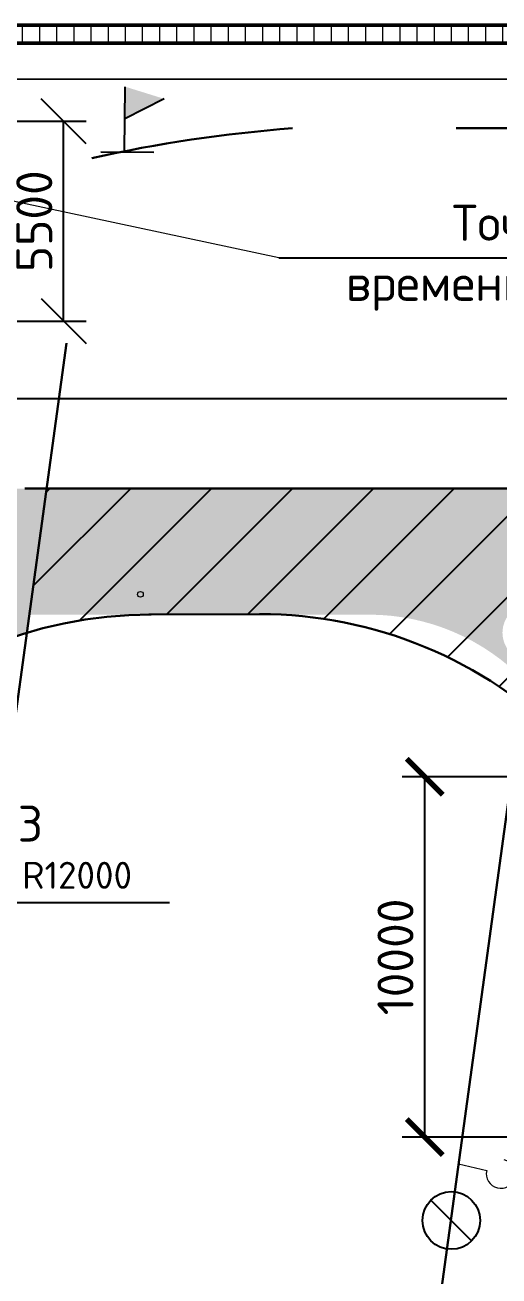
# Model space of a CAD drawing. Header units: millimetres. Extents: x -782 to 10910, y 3841 to 13237.
# Drawn here: x -609.9 to -583.6, y 4637.1 to 4706.5 of the extents above; entities that cross this region are included whole.
import ezdxf

# ---------------------------------------------------------------- set-up
doc = ezdxf.new("R2010")
doc.units = ezdxf.units.MM
doc.linetypes.add('DASHEDX2', pattern=[38.099999999999994, 25.4, -12.7])
doc.linetypes.add('штриховая2', pattern=[9.524999999999999, 6.349999999999999, -3.174999999999999])
doc.layers.add('1', color=7, linetype='Continuous')
doc.layers.add('Тонкая 0.3', color=140, linetype='Continuous', lineweight=25)
doc.styles.add('2.5', font='isocpeur.ttf', dxfattribs={"height": 2})
doc.styles.add('Isocpeur', font='isocpeur.ttf')
doc.styles.get("Standard").update_dxf_attribs({"font": 'isocpeur.ttf'})
doc.dimstyles.new('Копия ISO-25 M1-200', dxfattribs={"dimtxt": 2, "dimasz": 2.5, "dimexe": 1.25, "dimexo": 0.625, "dimtad": 1, "dimlfac": 400, "dimtxsty": 'Standard', "dimblk": 'OBLIQUE', "dimcen": 2.5, "dimadec": 0, "dimazin": 0, "dimtfac": 1, "dimtmove": 0, "dimatfit": 3, "dimldrblk": 'NONE', "dimfxl": 1, "dimarcsym": 0})
doc.dimstyles.new('М500 стройгенп', dxfattribs={"dimtxt": 2, "dimasz": 2, "dimexe": 1.25, "dimexo": 0.625, "dimtad": 1, "dimlfac": 500, "dimtxsty": '2.5', "dimblk": 'ARCHTICK', "dimcen": 2.5, "dimadec": 0, "dimazin": 0, "dimtfac": 1, "dimtmove": 0, "dimatfit": 3, "dimfxl": 1, "dimarcsym": 0})
pattern_1 = [(49.99999999999999, (0, 0), (4.5546167249001, -0.3984771384725772), [0.4762500000000001, -5.23875]), (355, (0, 0), (-0.8810855356242335, 4.776421130975879), [0.381, -4.19101460425]), (100.4514447, (0.379550175, -0.0332063375), (3.673531177258832, 4.377943797804877), [0.40475022, -4.452256114999999]), (46.18420000000002, (0, 1.27), (6.776976022303248, -1.051058198318179), [0.7143749999999999, -7.858124999999999]), (96.63555760999996, (0.5647475000000001, 1.1824125), (5.935103351287576, 6.185653114943038), [0.6071255785, -6.678390204]), (351.1841511700001, (0, 1.27), (5.935103351624426, 6.185653114638317), [0.5714991767500001, -6.286493298]), (21, (0.635, 0.9525000000000001), (3.790359781728312, -2.55662995467719), [0.4762500000000001, -5.23875]), (326.0000000000001, (0.635, 0.9525000000000001), (1.545050708691177, 4.604699153057981), [0.381, -4.191]), (71.45144499999999, (0.950863315, 0.7394475025), (5.335410481967904, 2.048069222147631), [0.40475022, -4.45224844]), (37.50000000000001, (0, 0), (0.07721508126479543, 2.113875971828828), [0, -4.1402, 0, -4.2545, 0, -4.206875]), (7.499999999999999, (0, 0), (1.670491562757644, 2.504514370452988), [0, -2.4257, 0, -4.04495, 0, -1.603375]), (327.5, (-1.41605, 0), (3.389764879171785, -0.1432185998168361), [0, -1.5875, 0, -4.953, 0, -6.57225]), (317.5, (-2.05105, 0), (3.703229534650451, 0.6356622758333258), [0, -2.06375, 0, -3.2893, 0, -4.66725])]

# ---------------------------------------------------------------- blocks, each defined once
blk = doc.blocks.new('_OBLIQUE')
at = {"color": 0, "linetype": 'ByBlock'}
blk.add_line((-0.5, -0.5), (0.5, 0.5), dxfattribs=at)
blk = doc.blocks.new('*D72')
at = {"color": 0, "lineweight": -2, "transparency": 16777216}
for p, q in [((-611.6947891433588, 4701.190327352495), (-606.551368225013, 4701.190327352495)), ((-607.801368225013, 4690.102345736114), (-607.801368225013, 4701.190327352495)), ((-611.6947891433588, 4690.102345736114), (-606.551368225013, 4690.102345736114))]:
    blk.add_line(p, q, dxfattribs=at)
at = {"layer": 'Defpoints', "color": 0, "lineweight": 20, "transparency": 16777216}
for p in [(-612.3197891433588, 4701.190327352495), (-607.801368225013, 4701.190327352495), (-612.3197891433588, 4690.102345736114)]:
    blk.add_point(p, dxfattribs=at)
at = {"color": 0, "lineweight": -2, "transparency": 16777216, "xscale": 2.5, "yscale": 2.5, "zscale": 2.5}
for p, rotation in [((-607.801368225013, 4701.190327352495), 90), ((-607.801368225013, 4690.102345736114), 270)]:
    blk.add_blockref('_OBLIQUE', p, dxfattribs=dict(at, rotation=rotation))
at = {"color": 0, "lineweight": 15, "transparency": 16777216, "insert": (-609.4263682250137, 4695.646336544305), "char_height": 2, "attachment_point": 5, "rotation": 90}
blk.add_mtext('5500', dxfattribs=at)
blk = doc.blocks.new('_None')
blk = doc.blocks.new('_ArchTick')
at = {"color": 0, "linetype": 'ByBlock', "const_width": 0.15}
blk.add_lwpolyline([(-0.5, -0.5), (0.5, 0.5)], dxfattribs=at)
blk = doc.blocks.new('*D137')
at = {"color": 0, "lineweight": -2, "transparency": 16777216}
for p, q in [((-580.5711032466988, 4664.807408190056), (-589.0000491121555, 4664.807408190056)), ((-587.7500491121555, 4644.807408190056), (-587.7500491121555, 4664.807408190056)), ((-580.5711032466988, 4644.807408190056), (-589.0000491121555, 4644.807408190056))]:
    blk.add_line(p, q, dxfattribs=at)
at = {"layer": 'Defpoints', "color": 0, "lineweight": 20, "transparency": 16777216}
for p in [(-587.7500491121555, 4664.807408190056), (-579.9461032466988, 4664.807408190056), (-579.9461032466988, 4644.807408190056)]:
    blk.add_point(p, dxfattribs=at)
at = {"color": 0, "lineweight": -2, "transparency": 16777216, "xscale": 2, "yscale": 2, "zscale": 2}
for p, rotation in [((-587.7500491121555, 4664.807408190056), 90), ((-587.7500491121555, 4644.807408190056), 270)]:
    blk.add_blockref('_ArchTick', p, dxfattribs=dict(at, rotation=rotation))
at = {"color": 0, "lineweight": 20, "transparency": 16777216, "insert": (-589.3750491121561, 4654.807408190056), "char_height": 2, "attachment_point": 5, "rotation": 90, "style": '2.5'}
blk.add_mtext('10000', dxfattribs=at)

msp = doc.modelspace()

# ---------------------------------------------------------------- hatches: boundary and pattern name
at = {"lineweight": 20}
h = msp.add_hatch(dxfattribs=at)
h.set_pattern_fill('ANSI31', color=256, scale=0.3, angle=45)
h.set_pattern_definition([(90, (-2824.641009548097, 1373.797206968949), (-0.9524999999999999, 1.665334536937735e-16), [])])
h.paths.add_polyline_path([(-313.3534659884535, 4706.536249929312), (-314.3534659884535, 4706.536249929312), (-644.9461032466984, 4706.536249929312), (-643.9461032466988, 4705.536249929311), (-314.3534659884535, 4705.536249929312)])
h.paths.add_polyline_path([(-314.3534659884535, 4433.593296754378), (-643.9461032466988, 4433.593296754378), (-644.9461032466988, 4432.593296754376), (-313.3534659884544, 4432.593296754378)])
at = {"lineweight": 25}
h = msp.add_hatch(dxfattribs=at)
h.set_pattern_fill('AR-CONC', color=256, scale=0.025)
h.set_pattern_definition(pattern_1)
edge = h.paths.add_edge_path()
edge.add_line((-353.003650781239, 4686.807408190055), (-369.0036507812391, 4686.807408190055))
edge.add_arc((-379.3959556266526, 4692.807408190057), 12.00000000000111, 322.9434425944063, 329.999999999993, ccw=False)
edge.add_line((-369.8194628868212, 4685.576171310796), (-368.2251833268003, 4673.807408190056))
edge.add_line((-368.2251833268003, 4673.807408190056), (-363.3777918013511, 4673.807408190056))
edge.add_line((-363.3777918013511, 4673.807408190056), (-316.3534659884535, 4673.807408190056))
edge.add_line((-316.3534659884535, 4673.807408190056), (-316.3534659884535, 4680.807408190056))
edge.add_line((-316.3534659884535, 4680.807408190056), (-319.3577284543594, 4680.807408190056))
edge.add_line((-319.3577284543594, 4680.807408190056), (-342.6113459358257, 4680.807408190055))
edge.add_arc((-342.6113459358257, 4692.807408190055), 12, 210, 270, ccw=False)
edge = h.paths.add_edge_path()
edge.add_arc((-379.3959556266512, 4692.807408190057), 11.99999999999997, 269.9999999999992, 322.94344259440226, ccw=False)
edge.add_line((-379.3959556266514, 4680.807408190057), (-608.7435855309658, 4680.807408190056))
edge.add_line((-608.7435855309658, 4680.807408190056), (-609.7005459311345, 4673.807408190056))
edge.add_line((-609.7005459311345, 4673.807408190056), (-590.8550631082705, 4673.807408190056))
edge.add_arc((-590.85506310827, 4661.807022099958), 12.00038609009789, 43.872055311378006, 90.00000000000279, ccw=False)
edge.add_line((-582.2041141804308, 4670.12389344436), (-582.053972230369, 4671.222155870106))
edge.add_arc((-581.8372545597314, 4672.807408190056), 1.599997333333322, 180, 262.21542913039906, ccw=False)
edge.add_arc((-581.8372545597313, 4672.807408190056), 1.599997333333363, 0, 180, ccw=False)
edge.add_line((-580.2372572263979, 4672.807408190056), (-397.6549492670002, 4672.807408190056))
edge.add_arc((-396.0549519336669, 4672.807408190056), 1.599997333333363, 0, 180, ccw=False)
edge.add_arc((-396.054951933667, 4672.807408190056), 1.599997333333533, -83.51900906518881, 0, ccw=False)
edge.add_line((-395.874354523561, 4671.217635866062), (-395.5563859935843, 4668.870433779938))
edge.add_arc((-385.7894749852796, 4663.401496185955), 11.19382995453419, 68.24656364308089, 150.7535520892146, ccw=False)
edge.add_line((-381.640894484899, 4673.798183585453), (-368.2251833268003, 4673.807408190056))
edge.add_line((-368.2251833268003, 4673.807408190056), (-369.8194628868212, 4685.576171310796))
edge = h.paths.add_edge_path(flags=16)
edge.add_arc((-603.5366595704063, 4674.934966363062), 0.1599997333332794, 0, 360)
h.paths.add_polyline_path([(-468.0713087692749, 4672.209808102666), (-468.0713087692749, 4678.809808102666), (-472.8713087692749, 4678.809808102666), (-472.8713087692749, 4672.209808102666)], flags=17)
h = msp.add_hatch(dxfattribs=at)
h.set_pattern_fill('ANSI31', color=256)
h.set_pattern_definition([(45, (0, 0), (-2.245064030267288, 2.245064030267288), [])])
h.paths.add_polyline_path([(-368.1916605622629, 4463.807408190056), (-373.7283456431924, 4463.807408190056), (-373.7283456431924, 4456.807408190056), (-369.1486209624317, 4456.807408190056)])
h.paths.add_polyline_path([(-395.838756261034, 4466.392731784093), (-395.5253050714422, 4468.691212416879, -0.03353100449884384), (-397.9461032466988, 4470.807408190054), (-579.9461032466959, 4470.807408190056, -0.03354647398957142), (-582.3680811724714, 4468.69031315512), (-582.0539722303693, 4466.392660510007, -0.4545915318646008), (-580.2372572263979, 4464.807408190056), (-397.6549492670002, 4464.807408190056, -0.4544922049375328)])
h.paths.add_polyline_path([(-369.7486673675742, 4685.053568050414), (-370.8281433262089, 4685.160867044788, -0.09732023512879193), (-378.9988944096926, 4680.813979056153), (-608.7435808536252, 4680.807442403994), (-609.8387670837255, 4672.796344338337, -0.0717378835690952), (-603.0621590627513, 4673.80712758524), (-596.9166659951694, 4673.836845441572, -0.1642697527778018), (-582.3680811724723, 4668.924503224986), (-582.053972230369, 4671.222155870106, -0.374956443914206), (-583.4372518930646, 4672.807408190056, -1), (-580.2372572263979, 4672.807408190056), (-397.6549492670002, 4672.807408190056, -1), (-394.4549546003336, 4672.807408190056, -0.3814580014088506), (-395.874354523561, 4671.217635866062), (-395.5563859935843, 4668.870433779938, -0.1647039980502067), (-380.9755404982268, 4673.807408190056), (-368.2251833268003, 4673.807408190056)])
h.paths.add_polyline_path([(-603.6966593037396, 4674.934966363061, -1), (-603.376659837073, 4674.934966363061, -1)], flags=16)
h.paths.add_polyline_path([(-395.874354523561, 4671.217635866062, -0.4477457859452423), (-397.6549492670002, 4672.807408190056), (-580.2372572263979, 4672.807408190056, -0.4545915318644101), (-582.053972230369, 4671.222155870106), (-582.3680811724723, 4668.924503224986, -0.03354647398949227), (-579.9461032467013, 4666.807408190056), (-397.9161832747109, 4666.807838252838, -0.0326823463613555), (-395.5563859935843, 4668.870433779938)])
h.paths.add_polyline_path([(-468.0713087692749, 4672.209808102666), (-468.0713087692749, 4678.809808102666), (-472.8713087692749, 4678.809808102666), (-472.8713087692749, 4672.209808102666)], flags=24)
h.paths.add_polyline_path([(-468.0713087692749, 4664.861306282694), (-468.0713087692749, 4671.461306282695), (-472.8713087692749, 4671.461306282695), (-472.8713087692749, 4664.861306282694)], flags=9)
h.paths.add_polyline_path([(-568.0089493118123, 4665.132408190056), (-561.8089493118123, 4665.132408190056), (-561.8089493118123, 4669.932408190056), (-568.0089493118123, 4669.932408190056)], flags=9)
h = msp.add_hatch(dxfattribs=at)
h.set_pattern_fill('AR-CONC', color=256, scale=0.025)
h.set_pattern_definition(pattern_1)
h.paths.add_polyline_path([(-608.7435855309658, 4680.807408190056), (-609.946103246699, 4680.807408190056, 0.08569332865046037), (-617.993626848868, 4679.417966871179), (-617.9875102927851, 4668.509174793079, -0.09681256459616995), (-609.8387670837255, 4672.796344338337)])
h.paths.add_polyline_path([(-617.9875102927851, 4668.509174793079), (-617.993626848868, 4679.417966871179, 0.3172590173718138), (-633.9461032466988, 4656.807408190056), (-633.9461032466988, 4480.807408190055, 0.4142135623730951), (-609.9461032466988, 4456.807408190055), (-608.7435855309662, 4456.807408190055), (-609.7005459311349, 4463.807408190056), (-609.838767083726, 4464.818472041775, -0.3312506416521292), (-626.9461032466988, 4487.807408190056), (-626.9461032466988, 4649.807408190056, -0.1704400161129525), (-621.6790030816302, 4664.810023421222, -0.2325057605534162), (-622.146101246699, 4665.760209209351, -0.6710553406897443), (-620.090862191516, 4666.601968045084, -0.0296017787491479)])
h.paths.add_polyline_path([(-620.687893674484, 4666.669257368313), (-615.287893674484, 4666.669257368313), (-615.287893674484, 4671.469257368313), (-620.687893674484, 4671.469257368313)], flags=25)
h.paths.add_polyline_path([(-633.514712618641, 4548.873557491696), (-626.914712618641, 4548.873557491696), (-626.914712618641, 4553.673557491697), (-633.514712618641, 4553.673557491697)], flags=24)
h.paths.add_polyline_path([(-632.0211032466989, 4479.706117698785), (-625.4211032466989, 4479.706117698785), (-625.4211032466989, 4484.506117698786), (-632.0211032466989, 4484.506117698786)], flags=24)
h.paths.add_polyline_path([(-634.1330646529047, 4600.84393683831), (-630.4430708029047, 4600.84393683831), (-630.4430708029047, 4605.163929638309), (-634.1330646529047, 4605.163929638309)], flags=9)
at = {"lineweight": 20}
h = msp.add_hatch(dxfattribs=at)
h.set_pattern_fill('AR-CONC', color=256, scale=0.025)
h.set_pattern_definition(pattern_1)
h.paths.add_polyline_path([(-316.3534659884531, 4463.807408190056), (-368.1916605622628, 4463.807408190056), (-369.1486209624318, 4456.807408190056), (-316.3534659884531, 4456.807408190056)])
edge = h.paths.add_edge_path()
edge.add_line((-368.1916605622628, 4463.807408190056), (-387.0371433851274, 4463.807408190055))
edge.add_arc((-387.0371433851278, 4475.807794280153), 12.00038609009789, 223.8666246052217, 270.0000000000019, ccw=False)
edge.add_line((-395.6888805779704, 4467.491742942084), (-395.8387562610337, 4466.392731784093))
edge.add_arc((-396.0549519336673, 4464.807408190057), 1.599997333333696, 0, 82.23429528159272, ccw=False)
edge.add_arc((-396.0549519336669, 4464.807408190056), 1.599997333333249, -180, 3.26281224261038e-11, ccw=False)
edge.add_line((-397.6549492670001, 4464.807408190056), (-580.237257226398, 4464.807408190056))
edge.add_arc((-581.8372545597313, 4464.807408190056), 1.599997333333249, -180.00000000003251, 0, ccw=False)
edge.add_arc((-581.8372545597312, 4464.807408190057), 1.599997333333363, 97.78457086961703, 180, ccw=False)
edge.add_line((-582.0539722303693, 4466.392660510007), (-582.2041141804307, 4467.490922935752))
edge.add_arc((-590.8550631082702, 4475.807794280155), 12.00038609009884, 269.9999999999995, 316.12794468862, ccw=False)
edge.add_line((-590.8550631082703, 4463.807408190056), (-609.7005459311349, 4463.807408190056))
edge.add_line((-609.7005459311349, 4463.807408190056), (-608.7435855309664, 4456.807408190056))
edge.add_line((-608.7435855309664, 4456.807408190056), (-369.1486209624318, 4456.807408190056))
edge.add_line((-369.1486209624318, 4456.807408190056), (-368.1916605622628, 4463.807408190056))
edge = h.paths.add_edge_path()
edge.add_arc((-387.0371433851281, 4475.807794280154), 12.00038609009829, 204.6255012376261, 223.866624605226, ccw=False)
edge.add_line((-397.9461032466988, 4470.807408190054), (-490.6938527047178, 4470.807408190055))
edge.add_arc((-491.8277452490292, 4471.200196807455), 1.199997999999974, 199.1064572786452, 340.89354272135483, ccw=False)
edge.add_line((-492.9616377933407, 4470.807408190055), (-579.9461032466988, 4470.807408190056))
edge.add_arc((-590.8550631082711, 4475.807794280154), 12.00038609009891, 316.12794468862614, 335.37449876238486, ccw=False)
edge.add_line((-582.2041141804307, 4467.490922935752), (-582.0539722303693, 4466.392660510007))
edge.add_arc((-581.8372545597322, 4464.807408190056), 1.599997333334146, 0, 97.78457086957633, ccw=False)
edge.add_line((-580.237257226398, 4464.807408190056), (-397.6549492670001, 4464.807408190056))
edge.add_arc((-396.0549519336665, 4464.807408190057), 1.59999733333359, 82.23429528161893, 180.0000000000326, ccw=False)
edge.add_line((-395.8387562610337, 4466.392731784093), (-395.6888805779704, 4467.491742942084))
edge = h.paths.add_edge_path()
edge.add_line((-369.1734526398668, 4680.807408190056), (-608.7435855309659, 4680.807408190056))
edge.add_line((-608.7435855309659, 4680.807408190056), (-609.7005459311345, 4673.807408190056))
edge.add_line((-609.7005459311345, 4673.807408190056), (-590.8550631082703, 4673.807408190056))
edge.add_arc((-590.8550631082702, 4661.807022099957), 12.0003860900988, 43.872055311379995, 90.00000000000051, ccw=False)
edge.add_line((-582.2041141804307, 4670.12389344436), (-582.0539722303693, 4671.222155870106))
edge.add_arc((-581.8372545597312, 4672.807408190056), 1.599997333333383, 180, 262.215429130383, ccw=False)
edge.add_arc((-581.8372545597313, 4672.807408190056), 1.599997333333249, 0, 180, ccw=False)
edge.add_line((-580.237257226398, 4672.807408190056), (-397.6549492670001, 4672.807408190056))
edge.add_arc((-396.0549519336669, 4672.807408190056), 1.599997333333249, 0, 180, ccw=False)
edge.add_arc((-396.0549519336672, 4672.807408190056), 1.59999733333359, -83.51900906518682, 0, ccw=False)
edge.add_line((-395.8743545235611, 4671.217635866062), (-395.5563859935843, 4668.870433779938))
edge.add_arc((-336.1146253661768, 4576.116626215895), 110.1662004614554, 117.53133097450839, 122.65399106846729, ccw=False)
edge.add_line((-387.0371433851274, 4673.807408190057), (-368.2251833268001, 4673.807408190056))
edge.add_line((-368.2251833268001, 4673.807408190056), (-369.1734526398668, 4680.807408190056))
edge = h.paths.add_edge_path()
edge.add_line((-608.7435855309659, 4680.807408190056), (-617.9944806539261, 4680.807408190056))
edge.add_line((-617.9944806539261, 4680.807408190056), (-617.9903672835039, 4673.414839278554))
edge.add_arc((-614.9461032467007, 4661.807408190056), 11.99999999999999, 89.99999999999142, 104.69589656606999, ccw=False)
edge.add_line((-614.9461032466988, 4673.807408190056), (-609.7005459311345, 4673.807408190056))
edge.add_line((-609.7005459311345, 4673.807408190056), (-608.7435855309659, 4680.807408190056))
edge = h.paths.add_edge_path()
edge.add_line((-395.5563859935843, 4668.870433779938), (-395.8743545235611, 4671.217635866062))
edge.add_arc((-396.0549519336666, 4672.807408190056), 1.59999733333354, 180, 276.480990934791, ccw=False)
edge.add_line((-397.6549492670001, 4672.807408190056), (-580.237257226398, 4672.807408190056))
edge.add_arc((-581.8372545597306, 4672.807408190055), 1.599997333332567, -97.78457086964158, 3.26281224261038e-11, ccw=False)
edge.add_line((-582.0539722303693, 4671.222155870106), (-582.2041141804307, 4670.12389344436))
edge.add_arc((-590.8550631082711, 4661.807022099958), 12.00038609009887, 24.625501237615197, 43.87205531137391, ccw=False)
edge.add_line((-579.9461032466988, 4666.807408190056), (-495.3362340621907, 4666.807408190057))
edge.add_arc((-494.7502566779731, 4665.760209209352), 1.199997999999775, 60.77008879751702, 119.22991120248301, ccw=False)
edge.add_line((-494.1642792937555, 4666.807408190057), (-397.9461032466988, 4666.807408190058))
edge.add_arc((-395.8058361411876, 4666.743801775387), 2.141212053702449, 83.3098781517865, 178.2977326767353, ccw=False)
h.paths.add_polyline_path([(-493.9975630162967, 4666.092173083482), (-490.7575684162966, 4666.092173083482), (-490.7575684162966, 4666.807408190057), (-493.9975630162967, 4666.807408190057)])
h.paths.add_polyline_path([(-368.2251833268001, 4673.807408190056), (-316.3534659884535, 4673.807408190056), (-316.3534659884535, 4680.807408190056), (-369.1734526398668, 4680.807408190056)])
edge = h.paths.add_edge_path()
edge.add_arc((-609.9461032466985, 4656.807408190055), 24.0000000000004, 109.5918062684614, 179.9999999999978)
edge.add_line((-633.9461032466988, 4656.807408190056), (-633.9461032466984, 4480.807408190052))
edge.add_arc((-609.9461032467011, 4480.807408190051), 23.99999999999727, 179.9999999999978, 270.0000000000054)
edge.add_line((-609.9461032466988, 4456.807408190054), (-608.7435855309664, 4456.807408190056))
edge.add_line((-608.7435855309664, 4456.807408190056), (-609.7005459311349, 4463.807408190056))
edge.add_line((-609.7005459311349, 4463.807408190056), (-614.9461032466988, 4463.807408190056))
edge.add_arc((-637.9166659951774, 4452.836845441578), 25.45584412271741, 25.52877936551009, 64.47122063448796)
edge.add_line((-626.9461032466984, 4475.807408190056), (-626.9461032466988, 4661.807408190057))
edge.add_arc((-614.9461032467029, 4661.807408190058), 11.99999999999591, 104.6958965660634, 180.0000000000043, ccw=False)
edge.add_line((-617.9903672835038, 4673.414839278552), (-617.9937075255318, 4679.417938156673))
at = {"lineweight": 25}
h = msp.add_hatch(dxfattribs=at)
h.set_pattern_fill('AR-CONC', color=256, scale=0.025)
h.set_pattern_definition(pattern_1)
h.paths.add_polyline_path([(-583.4372518930646, 4464.807408190057, -0.3749564439141822), (-582.0539722303693, 4466.392660510007), (-582.2041141804308, 4467.490922935752, -0.204033737675322), (-590.8550631082705, 4463.807408190056), (-602.9461032466988, 4463.807408190056, -0.07295313050703632), (-609.8387670837262, 4464.818472041775), (-608.7435855309665, 4456.807408190056), (-375.2283456431924, 4456.807408190056), (-375.2283456431924, 4463.807408190056), (-387.0371433851275, 4463.807408190055, -0.07788613496386315), (-390.7084414081945, 4464.382784996251), (-394.4599769532101, 4464.680734284335, -0.961137780494143), (-397.6549492670002, 4464.807408190056), (-580.2372572263979, 4464.807408190056, -1)])
h.paths.add_polyline_path([(-633.514712618641, 4548.873557491696), (-626.914712618641, 4548.873557491696), (-626.914712618641, 4553.673557491697), (-633.514712618641, 4553.673557491697)], flags=24)
h.paths.add_polyline_path([(-632.0211032466989, 4479.706117698785), (-625.4211032466989, 4479.706117698785), (-625.4211032466989, 4484.506117698786), (-632.0211032466989, 4484.506117698786)], flags=24)
h.paths.add_polyline_path([(-634.1330646529047, 4600.84393683831), (-630.4430708029047, 4600.84393683831), (-630.4430708029047, 4605.163929638309), (-634.1330646529047, 4605.163929638309)], flags=9)
h.paths.add_polyline_path([(-468.0713087692749, 4457.905008277443), (-468.0713087692749, 4464.505008277443), (-472.8713087692749, 4464.505008277443), (-472.8713087692749, 4457.905008277443)], flags=24)
edge = h.paths.add_edge_path()
edge.add_arc((-609.9461032467025, 4656.807408190058), 23.99999999999636, 109.5916018314281, 180)
edge.add_line((-633.9461032466988, 4656.807408190056), (-633.9461032466988, 4480.807408190055))
edge.add_arc((-609.9461032466982, 4480.807408190055), 24.00000000000068, 180, 269.9999999999984)
edge.add_line((-609.9461032466988, 4456.807408190054), (-608.7435855309662, 4456.807408190055))
edge.add_line((-608.7435855309662, 4456.807408190055), (-609.7005459311349, 4463.807408190056))
edge.add_line((-609.7005459311349, 4463.807408190056), (-609.838767083726, 4464.818472041775))
edge.add_arc((-602.946103246698, 4487.807408190057), 24.00000000000118, 180.0000000000022, 253.3099412232823, ccw=False)
edge.add_line((-626.9461032466988, 4487.807408190056), (-626.9461032466988, 4661.807408190056))
edge.add_arc((-614.9461032466974, 4661.807408190056), 12.00000000000148, 104.695371507521, 180, ccw=False)
edge.add_line((-617.9902609128695, 4673.414867175705), (-617.9936268488677, 4679.417966871179))
at = {"layer": 'Тонкая 0.3', "ltscale": 5}
msp.add_hatch(color=7, dxfattribs=at).paths.add_polyline_path([(-604.3823489993956, 4703.114163642354), (-604.3960768424549, 4701.322976499031), (-602.2089271035738, 4702.436208850707)])

# ---------------------------------------------------------------- linework, layer by layer
at = {"lineweight": 50}
msp.add_line((-644.9461032466984, 4706.536249929312), (-314.3534659884535, 4706.536249929312), dxfattribs=at)
at = {"color": 240, "lineweight": 20, "true_color": 0xed1f24}
for p, q in [((-641.9461032466988, 4703.536249929311), (-578.9461032466988, 4703.536249929311)), ((-487.6307382622199, 4703.536203396881), (-641.9461032444688, 4703.536203396881))]:
    msp.add_line(p, q, dxfattribs=at)
at = {"linetype": 'штриховая2', "lineweight": 30, "ltscale": 4}
for p, q in [((-586.0094129590552, 4700.807408190056), (-578.0094129590552, 4700.807408190056)), ((-626.5631664653956, 4550.460252216817), (-606.2361306967409, 4699.149007107293))]:
    msp.add_line(p, q, dxfattribs=at)
at = {"lineweight": 20}
msp.add_line((-595.8493559922135, 4693.621098579173), (-617.8639250629931, 4698.309026121475), dxfattribs=at)
at = {"color": 7, "lineweight": 25}
msp.add_line((-595.8493559922135, 4693.621098579173), (-549.7361084159006, 4693.621098579173), dxfattribs=at)
at = {"color": 5, "lineweight": 25}
msp.add_line((-638.9461032466988, 4685.807408190056), (-520.1417716991327, 4685.807408190056), dxfattribs=at)
at = {"lineweight": 30}
for p, q in [((-609.9461032466988, 4680.807408190056), (-378.9988944096926, 4680.813979056153)), ((-596.9166659951717, 4673.836845441572), (-603.0621590627522, 4673.80712758524)), ((-596.9166659951717, 4673.836845441572), (-596.9166659951717, 4673.836845441572)), ((-588.9461032466988, 4620.807408190056), (-581.8372545597306, 4672.807408190056))]:
    msp.add_line(p, q, dxfattribs=at)
at = {"lineweight": 25}
for p, q in [((-610.851780074905, 4657.831520569351), (-601.9231807375403, 4657.831520569351)), ((-585.1468696532991, 4639.048250134963), (-587.40960758186, 4641.310988063524)), ((-586.2782386175797, 4640.179619099243), (-585.1468696532991, 4639.048250134962))]:
    msp.add_line(p, q, dxfattribs=at)
at = {"lineweight": 13}
msp.add_line((-585.8684984989222, 4643.319555224182), (-584.3116943519349, 4642.950296081309), dxfattribs=at)
at = {"lineweight": 50}
msp.add_lwpolyline([(-314.3534659884535, 4456.807408190056), (-314.3534659884535, 4433.593296754378), (-643.9461032466988, 4433.593296754378), (-643.9461032466988, 4705.536249929311), (-314.3534659884535, 4705.536249929312), (-314.3534659884535, 4680.807408190056)], dxfattribs=at)
at = {"color": 7, "lineweight": 20}
msp.add_circle((-603.5366595704063, 4674.934966363061), 0.1599997333333333, dxfattribs=at)
at = {"lineweight": 25}
msp.add_circle((-586.2782386175797, 4640.179619099243), 1.599997333333333, dxfattribs=at)
at = {"linetype": 'штриховая2', "lineweight": 30, "ltscale": 4}
msp.add_arc((-588.9133469205331, 4621.04701505688), 80, 94.43558312135816, 102.5055860704603, dxfattribs=at)
at = {"lineweight": 30}
for centre, start, end in [((-602.9461032466988, 4649.807408190056), 90, 180), ((-596.9166659951717, 4649.836845441572), 45.00000000000728, 90)]:
    msp.add_arc(centre, 24, start, end, dxfattribs=at)
at = {"lineweight": 13}
msp.add_arc((-583.5332922784414, 4642.765666509871), 0.7999986666666664, 166.6565693088468, 76.65656930880061, dxfattribs=at)
at = {"layer": 'Тонкая 0.3', "color": 7, "ltscale": 5}
for p, q in [((-604.4098046855124, 4699.531789355709), (-604.3823489993952, 4703.114163642355)), ((-602.2089271035734, 4702.436208850709), (-604.3960768424549, 4701.322976499032)), ((-605.7276002229582, 4699.501686658767), (-602.7926639415195, 4699.479193004314))]:
    msp.add_line(p, q, dxfattribs=at)

# ---------------------------------------------------------------- texts
at = {"color": 7, "linetype": 'DASHEDX2', "lineweight": 20, "insert": (-573.937906147652, 4693.621098579173), "char_height": 2, "width": 44.83939672912036, "attachment_point": 5, "style": 'Isocpeur'}
msp.add_mtext('\\pxqc;Точка подключения \\Pвременного энергоснабжения', dxfattribs=at)
at = {"layer": '1', "width": 335.5199764857193, "style": 'Isocpeur'}
for s, insert, char_height, attachment_point in [('ОЗ', (-611.9104813528493, 4663.20633810578), 2, 1), ('\\A1;R12000', (-603.9991530628616, 4658.589758439949), 1.4999975, 9)]:
    msp.add_mtext(s, dxfattribs=dict(at, insert=insert, char_height=char_height, attachment_point=attachment_point))

# ---------------------------------------------------------------- dimensions: what is measured, and where the dimension line sits
at = {"lineweight": 15}
dim = msp.add_linear_dim(base=(-607.801368225013, 4701.190327352495), p1=(-612.3197891433588, 4690.102345736114), p2=(-612.3197891433588, 4701.190327352495), angle=90, text='5500', dimstyle='Копия ISO-25 M1-200', dxfattribs=at)
dim.commit()
dim.dimension.update_dxf_attribs({"geometry": '*D72', "text_midpoint": (-609.4263682250137, 4695.646336544305)})
at = {"lineweight": 20}
dim = msp.add_linear_dim(base=(-587.7500491121555, 4664.807408190056), p1=(-579.9461032466988, 4644.807408190056), p2=(-579.9461032466988, 4664.807408190056), angle=90, dimstyle='М500 стройгенп', dxfattribs=at)
dim.commit()
dim.dimension.update_dxf_attribs({"geometry": '*D137', "text_midpoint": (-589.3750491121561, 4654.807408190056)})

doc.saveas('drawing.dxf')
